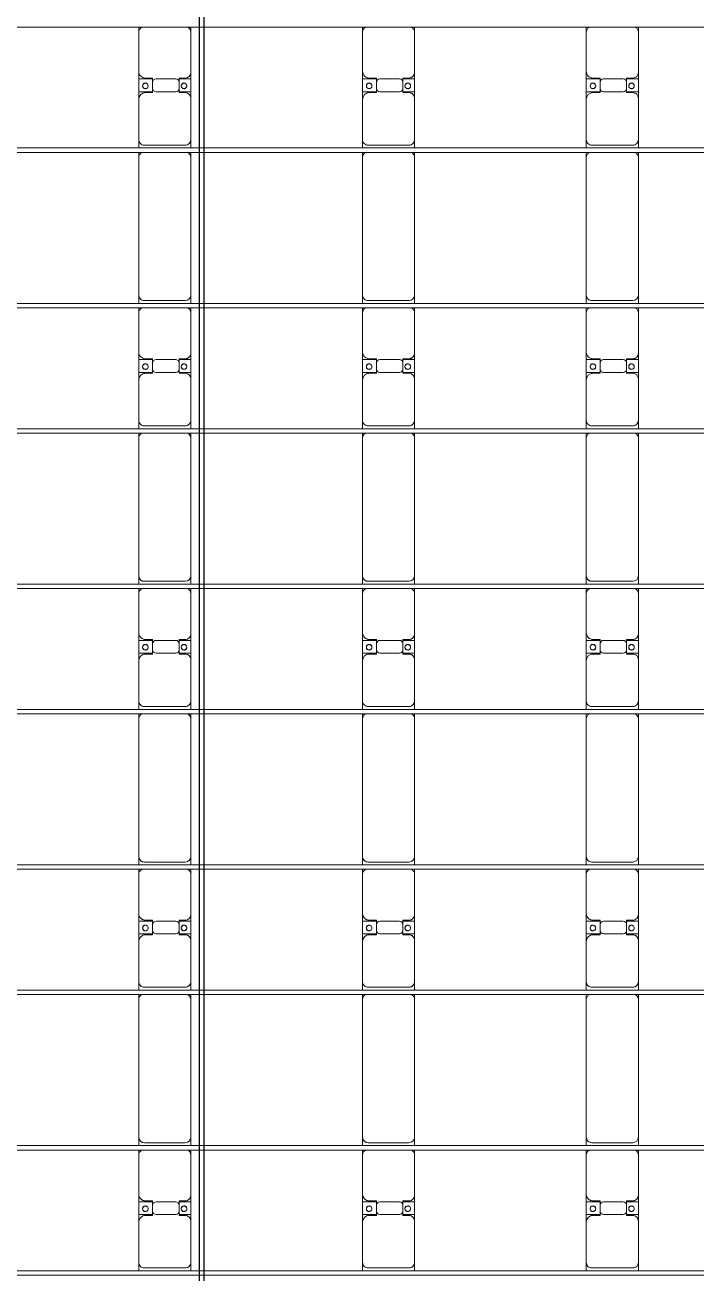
# Model space of a CAD drawing. Header units: millimetres. Extents: x -178706 to 107777, y -87310 to 933.
# Drawn here: x -132141 to -126144, y -42631 to -31471 of the extents above; entities that cross this region are included whole.
import ezdxf

# ---------------------------------------------------------------- set-up
doc = ezdxf.new("R2010")
doc.units = ezdxf.units.MM
doc.layers.add('A-GENM', color=13, linetype='Continuous', lineweight=9)
doc.layers.add('S-BEAM', color=12, linetype='Continuous', lineweight=9)

# ---------------------------------------------------------------- blocks, each defined once
blk = doc.blocks.new('Dai phao do pin - DẢI PHAO ĐỠ PIN-V20-BỐ TRÍ KHUNG KẾT CẤU BÈ PIN 04')
at = {"layer": 'A-GENM', "color": 7}
for p, q in [((33325, 242), (33400, 242)), ((33760, 242), (33400, 242)), ((33760, 242), (33942, 242)), ((33828, 242), (34010, 242)), ((33828, 118), (33828, 242)), ((33942, 242), (33942, 118)), ((34360, 242), (34010, 242)), ((34360, 242), (34405, 242)), ((34445, 242), (34520, 242)), ((35750, 242), (34520, 242)), ((35750, 242), (35795, 242)), ((35835, 242), (35910, 242)), ((36270, 242), (35910, 242)), ((36270, 242), (36452, 242)), ((36338, 242), (36520, 242)), ((36338, 118), (36338, 242)), ((36452, 242), (36452, 118)), ((36870, 242), (36520, 242)), ((36870, 242), (36915, 242)), ((36955, 242), (37030, 242)), ((38260, 242), (37030, 242)), ((38260, 242), (38305, 242)), ((38345, 242), (38420, 242)), ((38780, 242), (38420, 242)), ((38780, 242), (38962, 242)), ((38848, 242), (39030, 242)), ((38848, 118), (38848, 242)), ((38962, 242), (38962, 118)), ((39380, 242), (39030, 242)), ((39380, 242), (39425, 242)), ((39465, 242), (39540, 242)), ((40770, 242), (39540, 242)), ((40770, 242), (40815, 242)), ((40855, 242), (40930, 242)), ((41290, 242), (40930, 242)), ((41290, 242), (41472, 242)), ((41358, 242), (41540, 242)), ((41358, 118), (41358, 242)), ((41472, 242), (41472, 118)), ((41890, 242), (41540, 242)), ((41890, 242), (41935, 242)), ((41975, 242), (42050, 242)), ((43280, 242), (42050, 242)), ((43280, 242), (43325, 242)), ((43365, 242), (43440, 242)), ((43800, 242), (43440, 242)), ((43800, 242), (43982, 242)), ((43868, 242), (44050, 242)), ((43868, 118), (43868, 242)), ((43982, 242), (43982, 118)), ((44400, 242), (44050, 242)), ((44400, 242), (44445, 242)), ((33350, 192), (33350, -173)), ((33820, 118), (33820, 182)), ((33912, 118), (33820, 118)), ((33950, 118), (33858, 118)), ((33950, 182), (33950, 118)), ((34470, 192), (34470, -173)), ((35860, 192), (35860, -173)), ((36330, 118), (36330, 182)), ((36422, 118), (36330, 118)), ((36460, 118), (36368, 118)), ((36460, 182), (36460, 118)), ((36980, 192), (36980, -173)), ((38370, 192), (38370, -173)), ((38840, 118), (38840, 182)), ((38932, 118), (38840, 118)), ((38970, 118), (38878, 118)), ((38970, 182), (38970, 118)), ((39490, 192), (39490, -173)), ((40880, 192), (40880, -173)), ((41350, 118), (41350, 182)), ((41442, 118), (41350, 118)), ((41480, 118), (41388, 118)), ((41480, 182), (41480, 118)), ((42000, 192), (42000, -173)), ((43390, 192), (43390, -173)), ((43860, 118), (43860, 182)), ((43952, 118), (43860, 118)), ((43990, 118), (43898, 118)), ((43990, 182), (43990, 118)), ((33828, 88), (33828, -88)), ((33942, -88), (33942, 88)), ((36338, 88), (36338, -88)), ((36452, -88), (36452, 88)), ((38848, 88), (38848, -88)), ((38962, -88), (38962, 88)), ((41358, 88), (41358, -88)), ((41472, -88), (41472, 88)), ((43868, 88), (43868, -88)), ((43982, -88), (43982, 88)), ((33820, -173), (33820, -118)), ((33820, -118), (33912, -118)), ((33828, -223), (33828, -118)), ((33858, -118), (33950, -118)), ((33942, -118), (33942, -223)), ((33950, -118), (33950, -173)), ((36330, -173), (36330, -118)), ((36330, -118), (36422, -118)), ((36338, -223), (36338, -118)), ((36368, -118), (36460, -118)), ((36452, -118), (36452, -223)), ((36460, -118), (36460, -173)), ((38840, -173), (38840, -118)), ((38840, -118), (38932, -118)), ((38848, -223), (38848, -118)), ((38878, -118), (38970, -118)), ((38962, -118), (38962, -223)), ((38970, -118), (38970, -173)), ((41350, -173), (41350, -118)), ((41350, -118), (41442, -118)), ((41358, -223), (41358, -118)), ((41388, -118), (41480, -118)), ((41472, -118), (41472, -223)), ((41480, -118), (41480, -173)), ((43860, -173), (43860, -118)), ((43860, -118), (43952, -118)), ((43868, -223), (43868, -118)), ((43898, -118), (43990, -118)), ((43982, -118), (43982, -223)), ((43990, -118), (43990, -173)), ((33400, -223), (33325, -223)), ((33400, -223), (33770, -223)), ((33942, -223), (33770, -223)), ((34000, -223), (33828, -223)), ((34000, -223), (34360, -223)), ((34405, -223), (34360, -223)), ((34520, -223), (34445, -223)), ((34520, -223), (35750, -223)), ((35795, -223), (35750, -223)), ((35910, -223), (35835, -223)), ((35910, -223), (36280, -223)), ((36452, -223), (36280, -223)), ((36510, -223), (36338, -223)), ((36510, -223), (36870, -223)), ((36915, -223), (36870, -223)), ((37030, -223), (36955, -223)), ((37030, -223), (38260, -223)), ((38305, -223), (38260, -223)), ((38420, -223), (38345, -223)), ((38420, -223), (38790, -223)), ((38962, -223), (38790, -223)), ((39020, -223), (38848, -223)), ((39020, -223), (39380, -223)), ((39425, -223), (39380, -223)), ((39540, -223), (39465, -223)), ((39540, -223), (40770, -223)), ((40815, -223), (40770, -223)), ((40930, -223), (40855, -223)), ((40930, -223), (41300, -223)), ((41472, -223), (41300, -223)), ((41530, -223), (41358, -223)), ((41530, -223), (41890, -223)), ((41935, -223), (41890, -223)), ((42050, -223), (41975, -223)), ((42050, -223), (43280, -223)), ((43325, -223), (43280, -223)), ((43440, -223), (43365, -223)), ((43440, -223), (43810, -223)), ((43982, -223), (43810, -223)), ((44040, -223), (43868, -223)), ((44040, -223), (44400, -223)), ((44445, -223), (44400, -223))]:
    blk.add_line(p, q, dxfattribs=at)
for centre, radius, start, end in [((33400, 192), 50, 90, 180), ((33400, 192), 50, 135, 180), ((33760, 182), 60, 360, 90), ((34010, 182), 60, 90, 180), ((34360, 192), 50, 30, 90), ((34360, 192), 50, 30, 45), ((34520, 192), 50, 90, 180), ((34520, 192), 50, 105, 180), ((35750, 192), 50, 30, 90), ((35750, 192), 50, 30, 90), ((35910, 192), 50, 90, 180), ((35910, 192), 50, 135, 180), ((36270, 182), 60, 360, 90), ((36520, 182), 60, 90, 180), ((36870, 192), 50, 30, 90), ((36870, 192), 50, 30, 45), ((37030, 192), 50, 90, 180), ((37030, 192), 50, 105, 180), ((38260, 192), 50, 30, 90), ((38260, 192), 50, 30, 90), ((38420, 192), 50, 90, 180), ((38420, 192), 50, 135, 180), ((38780, 182), 60, 360, 90), ((39030, 182), 60, 90, 180), ((39380, 192), 50, 30, 90), ((39380, 192), 50, 30, 45), ((39540, 192), 50, 90, 180), ((39540, 192), 50, 105, 180), ((40770, 192), 50, 30, 90), ((40770, 192), 50, 30, 90), ((40930, 192), 50, 90, 180), ((40930, 192), 50, 135, 180), ((41290, 182), 60, 360, 90), ((41540, 182), 60, 90, 180), ((41890, 192), 50, 30, 90), ((41890, 192), 50, 30, 45), ((42050, 192), 50, 90, 180), ((42050, 192), 50, 105, 180), ((43280, 192), 50, 30, 90), ((43280, 192), 50, 30, 90), ((43440, 192), 50, 90, 180), ((43440, 192), 50, 135, 180), ((43800, 182), 60, 0, 90), ((44050, 182), 60, 90, 180), ((44400, 192), 50, 30, 90), ((44400, 192), 50, 30, 45), ((33760, 182), 60, 360, 30), ((33858, 88), 30, 90, 180), ((33879, 183), 25, 360, 180), ((33879, 183), 25, 180, 0), ((33881, 183), 25, 360, 180), ((33881, 183), 25, 180, 0), ((33912, 88), 30, 0, 90), ((34010, 182), 60, 150, 180), ((36270, 182), 60, 360, 30), ((36368, 88), 30, 90, 180), ((36389, 183), 25, 0, 180), ((36389, 183), 25, 180, 0), ((36391, 183), 25, 360, 180), ((36391, 183), 25, 180, 0), ((36422, 88), 30, 0, 90), ((36520, 182), 60, 150, 180), ((38780, 182), 60, 360, 30), ((38878, 88), 30, 90, 180), ((38899, 183), 25, 0, 180), ((38899, 183), 25, 180, 0), ((38901, 183), 25, 360, 180), ((38901, 183), 25, 180, 360), ((38932, 88), 30, 0, 90), ((39030, 182), 60, 150, 180), ((41290, 182), 60, 360, 30), ((41388, 88), 30, 90, 180), ((41409, 183), 25, 0, 180), ((41409, 183), 25, 180, 0), ((41411, 183), 25, 360, 180), ((41411, 183), 25, 180, 0), ((41442, 88), 30, 0, 90), ((41540, 182), 60, 150, 180), ((43800, 182), 60, 0, 30), ((43898, 88), 30, 90, 180), ((43919, 183), 25, 0, 180), ((43919, 183), 25, 180, 360), ((43921, 183), 25, 0, 180), ((43921, 183), 25, 180, 360), ((43952, 88), 30, 0, 90), ((44050, 182), 60, 150, 180), ((33858, -88), 30, 180, 270), ((33912, -88), 30, 270, 0), ((36368, -88), 30, 180, 270), ((36422, -88), 30, 270, 360), ((38878, -88), 30, 180, 270), ((38932, -88), 30, 270, 360), ((41388, -88), 30, 180, 270), ((41442, -88), 30, 270, 0), ((43898, -88), 30, 180, 270), ((43952, -88), 30, 270, 360), ((33400, -173), 50, 180, 270), ((33400, -173), 50, 180, 225), ((33770, -173), 50, 270, 360), ((33770, -173), 50, 315, 0), ((33879, -162), 25, 0, 180), ((33879, -162), 25, 180, 0), ((33881, -162), 25, 0, 180), ((33881, -162), 25, 180, 0), ((34000, -173), 50, 180, 270), ((34000, -173), 50, 180, 225), ((34360, -173), 50, 270, 330), ((34360, -173), 50, 315, 330), ((34520, -173), 50, 180, 270), ((34520, -173), 50, 180, 270), ((35750, -173), 50, 270, 330), ((35750, -173), 50, 285, 330), ((35910, -173), 50, 180, 270), ((35910, -173), 50, 180, 225), ((36280, -173), 50, 270, 360), ((36280, -173), 50, 315, 360), ((36389, -162), 25, 0, 180), ((36389, -162), 25, 180, 0), ((36391, -162), 25, 0, 180), ((36391, -162), 25, 180, 0), ((36510, -173), 50, 180, 270), ((36510, -173), 50, 180, 225), ((36870, -173), 50, 270, 330), ((36870, -173), 50, 315, 330), ((37030, -173), 50, 180, 270), ((37030, -173), 50, 180, 270), ((38260, -173), 50, 270, 330), ((38260, -173), 50, 285, 330), ((38420, -173), 50, 180, 270), ((38420, -173), 50, 180, 225), ((38790, -173), 50, 270, 360), ((38790, -173), 50, 315, 360), ((38899, -162), 25, 0, 180), ((38899, -162), 25, 180, 0), ((38901, -162), 25, 360, 180), ((38901, -162), 25, 180, 360), ((39020, -173), 50, 180, 270), ((39020, -173), 50, 180, 225), ((39380, -173), 50, 270, 330), ((39380, -173), 50, 315, 330), ((39540, -173), 50, 180, 270), ((39540, -173), 50, 180, 270), ((40770, -173), 50, 270, 330), ((40770, -173), 50, 285, 330), ((40930, -173), 50, 180, 270), ((40930, -173), 50, 180, 225), ((41300, -173), 50, 270, 360), ((41300, -173), 50, 315, 0), ((41409, -162), 25, 360, 180), ((41409, -162), 25, 180, 360), ((41411, -162), 25, 360, 180), ((41411, -162), 25, 180, 0), ((41530, -173), 50, 180, 270), ((41530, -173), 50, 180, 225), ((41890, -173), 50, 270, 330), ((41890, -173), 50, 315, 330), ((42050, -173), 50, 180, 270), ((42050, -173), 50, 180, 270), ((43280, -173), 50, 270, 330), ((43280, -173), 50, 285, 330), ((43440, -173), 50, 180, 270), ((43440, -173), 50, 180, 225), ((43810, -173), 50, 270, 360), ((43810, -173), 50, 315, 360), ((43919, -162), 25, 360, 180), ((43919, -162), 25, 180, 0), ((43921, -162), 25, 360, 180), ((43921, -162), 25, 180, 360), ((44040, -173), 50, 180, 270), ((44040, -173), 50, 180, 225), ((44400, -173), 50, 270, 330), ((44400, -173), 50, 315, 330)]:
    blk.add_arc(centre, radius, start, end, dxfattribs=at)
blk = doc.blocks.new('Dai phao do pin - DẢI PHAO ĐỠ PIN-V21-BỐ TRÍ KHUNG KẾT CẤU BÈ PIN 04')
at = {"layer": 'A-GENM', "color": 7}
for p, q in [((33325, 242), (33400, 242)), ((33760, 242), (33400, 242)), ((33760, 242), (33942, 242)), ((33828, 242), (34010, 242)), ((33828, 118), (33828, 242)), ((33942, 242), (33942, 118)), ((34360, 242), (34010, 242)), ((34360, 242), (34405, 242)), ((34445, 242), (34520, 242)), ((35750, 242), (34520, 242)), ((35750, 242), (35795, 242)), ((35835, 242), (35910, 242)), ((36270, 242), (35910, 242)), ((36270, 242), (36452, 242)), ((36338, 242), (36520, 242)), ((36338, 118), (36338, 242)), ((36452, 242), (36452, 118)), ((36870, 242), (36520, 242)), ((36870, 242), (36915, 242)), ((36955, 242), (37030, 242)), ((38260, 242), (37030, 242)), ((38260, 242), (38305, 242)), ((38345, 242), (38420, 242)), ((38780, 242), (38420, 242)), ((38780, 242), (38962, 242)), ((38848, 242), (39030, 242)), ((38848, 118), (38848, 242)), ((38962, 242), (38962, 118)), ((39380, 242), (39030, 242)), ((39380, 242), (39425, 242)), ((39465, 242), (39540, 242)), ((40770, 242), (39540, 242)), ((40770, 242), (40815, 242)), ((40855, 242), (40930, 242)), ((41290, 242), (40930, 242)), ((41290, 242), (41472, 242)), ((41358, 242), (41540, 242)), ((41358, 118), (41358, 242)), ((41472, 242), (41472, 118)), ((41890, 242), (41540, 242)), ((41890, 242), (41935, 242)), ((41975, 242), (42050, 242)), ((43280, 242), (42050, 242)), ((43280, 242), (43325, 242)), ((43365, 242), (43440, 242)), ((43800, 242), (43440, 242)), ((43800, 242), (43982, 242)), ((43868, 242), (44050, 242)), ((43868, 118), (43868, 242)), ((43982, 242), (43982, 118)), ((44400, 242), (44050, 242)), ((44400, 242), (44445, 242)), ((33350, 192), (33350, -173)), ((33820, 118), (33820, 182)), ((33912, 118), (33820, 118)), ((33950, 118), (33858, 118)), ((33950, 182), (33950, 118)), ((34470, 192), (34470, -173)), ((35860, 192), (35860, -173)), ((36330, 118), (36330, 182)), ((36422, 118), (36330, 118)), ((36460, 118), (36368, 118)), ((36460, 182), (36460, 118)), ((36980, 192), (36980, -173)), ((38370, 192), (38370, -173)), ((38840, 118), (38840, 182)), ((38932, 118), (38840, 118)), ((38970, 118), (38878, 118)), ((38970, 182), (38970, 118)), ((39490, 192), (39490, -173)), ((40880, 192), (40880, -173)), ((41350, 118), (41350, 182)), ((41442, 118), (41350, 118)), ((41480, 118), (41388, 118)), ((41480, 182), (41480, 118)), ((42000, 192), (42000, -173)), ((43390, 192), (43390, -173)), ((43860, 118), (43860, 182)), ((43952, 118), (43860, 118)), ((43990, 118), (43898, 118)), ((43990, 182), (43990, 118)), ((33828, 88), (33828, -88)), ((33942, -88), (33942, 88)), ((36338, 88), (36338, -88)), ((36452, -88), (36452, 88)), ((38848, 88), (38848, -88)), ((38962, -88), (38962, 88)), ((41358, 88), (41358, -88)), ((41472, -88), (41472, 88)), ((43868, 88), (43868, -88)), ((43982, -88), (43982, 88)), ((33820, -173), (33820, -118)), ((33820, -118), (33912, -118)), ((33828, -223), (33828, -118)), ((33858, -118), (33950, -118)), ((33942, -118), (33942, -223)), ((33950, -118), (33950, -173)), ((36330, -173), (36330, -118)), ((36330, -118), (36422, -118)), ((36338, -223), (36338, -118)), ((36368, -118), (36460, -118)), ((36452, -118), (36452, -223)), ((36460, -118), (36460, -173)), ((38840, -173), (38840, -118)), ((38840, -118), (38932, -118)), ((38848, -223), (38848, -118)), ((38878, -118), (38970, -118)), ((38962, -118), (38962, -223)), ((38970, -118), (38970, -173)), ((41350, -173), (41350, -118)), ((41350, -118), (41442, -118)), ((41358, -223), (41358, -118)), ((41388, -118), (41480, -118)), ((41472, -118), (41472, -223)), ((41480, -118), (41480, -173)), ((43860, -173), (43860, -118)), ((43860, -118), (43952, -118)), ((43868, -223), (43868, -118)), ((43898, -118), (43990, -118)), ((43982, -118), (43982, -223)), ((43990, -118), (43990, -173)), ((33400, -223), (33325, -223)), ((33400, -223), (33770, -223)), ((33942, -223), (33770, -223)), ((34000, -223), (33828, -223)), ((34000, -223), (34360, -223)), ((34405, -223), (34360, -223)), ((34520, -223), (34445, -223)), ((34520, -223), (35750, -223)), ((35795, -223), (35750, -223)), ((35910, -223), (35835, -223)), ((35910, -223), (36280, -223)), ((36452, -223), (36280, -223)), ((36510, -223), (36338, -223)), ((36510, -223), (36870, -223)), ((36915, -223), (36870, -223)), ((37030, -223), (36955, -223)), ((37030, -223), (38260, -223)), ((38305, -223), (38260, -223)), ((38420, -223), (38345, -223)), ((38420, -223), (38790, -223)), ((38962, -223), (38790, -223)), ((39020, -223), (38848, -223)), ((39020, -223), (39380, -223)), ((39425, -223), (39380, -223)), ((39540, -223), (39465, -223)), ((39540, -223), (40770, -223)), ((40815, -223), (40770, -223)), ((40930, -223), (40855, -223)), ((40930, -223), (41300, -223)), ((41472, -223), (41300, -223)), ((41530, -223), (41358, -223)), ((41530, -223), (41890, -223)), ((41935, -223), (41890, -223)), ((42050, -223), (41975, -223)), ((42050, -223), (43280, -223)), ((43325, -223), (43280, -223)), ((43440, -223), (43365, -223)), ((43440, -223), (43810, -223)), ((43982, -223), (43810, -223)), ((44040, -223), (43868, -223)), ((44040, -223), (44400, -223)), ((44445, -223), (44400, -223))]:
    blk.add_line(p, q, dxfattribs=at)
for centre, radius, start, end in [((33400, 192), 50, 90, 180), ((33400, 192), 50, 135, 180), ((33760, 182), 60, 360, 90), ((34010, 182), 60, 90, 180), ((34360, 192), 50, 30, 90), ((34360, 192), 50, 30, 45), ((34520, 192), 50, 90, 180), ((34520, 192), 50, 105, 180), ((35750, 192), 50, 30, 90), ((35750, 192), 50, 30, 90), ((35910, 192), 50, 90, 180), ((35910, 192), 50, 135, 180), ((36270, 182), 60, 360, 90), ((36520, 182), 60, 90, 180), ((36870, 192), 50, 30, 90), ((36870, 192), 50, 30, 45), ((37030, 192), 50, 90, 180), ((37030, 192), 50, 105, 180), ((38260, 192), 50, 30, 90), ((38260, 192), 50, 30, 90), ((38420, 192), 50, 90, 180), ((38420, 192), 50, 135, 180), ((38780, 182), 60, 360, 90), ((39030, 182), 60, 90, 180), ((39380, 192), 50, 30, 90), ((39380, 192), 50, 30, 45), ((39540, 192), 50, 90, 180), ((39540, 192), 50, 105, 180), ((40770, 192), 50, 30, 90), ((40770, 192), 50, 30, 90), ((40930, 192), 50, 90, 180), ((40930, 192), 50, 135, 180), ((41290, 182), 60, 360, 90), ((41540, 182), 60, 90, 180), ((41890, 192), 50, 30, 90), ((41890, 192), 50, 30, 45), ((42050, 192), 50, 90, 180), ((42050, 192), 50, 105, 180), ((43280, 192), 50, 30, 90), ((43280, 192), 50, 30, 90), ((43440, 192), 50, 90, 180), ((43440, 192), 50, 135, 180), ((43800, 182), 60, 0, 90), ((44050, 182), 60, 90, 180), ((44400, 192), 50, 30, 90), ((44400, 192), 50, 30, 45), ((33760, 182), 60, 360, 30), ((33858, 88), 30, 90, 180), ((33879, 183), 25, 360, 180), ((33879, 183), 25, 180, 0), ((33881, 183), 25, 360, 180), ((33881, 183), 25, 180, 0), ((33912, 88), 30, 0, 90), ((34010, 182), 60, 150, 180), ((36270, 182), 60, 360, 30), ((36368, 88), 30, 90, 180), ((36389, 183), 25, 0, 180), ((36389, 183), 25, 180, 0), ((36391, 183), 25, 360, 180), ((36391, 183), 25, 180, 0), ((36422, 88), 30, 0, 90), ((36520, 182), 60, 150, 180), ((38780, 182), 60, 360, 30), ((38878, 88), 30, 90, 180), ((38899, 183), 25, 0, 180), ((38899, 183), 25, 180, 0), ((38901, 183), 25, 360, 180), ((38901, 183), 25, 180, 360), ((38932, 88), 30, 0, 90), ((39030, 182), 60, 150, 180), ((41290, 182), 60, 360, 30), ((41388, 88), 30, 90, 180), ((41409, 183), 25, 0, 180), ((41409, 183), 25, 180, 0), ((41411, 183), 25, 360, 180), ((41411, 183), 25, 180, 0), ((41442, 88), 30, 0, 90), ((41540, 182), 60, 150, 180), ((43800, 182), 60, 0, 30), ((43898, 88), 30, 90, 180), ((43919, 183), 25, 0, 180), ((43919, 183), 25, 180, 360), ((43921, 183), 25, 0, 180), ((43921, 183), 25, 180, 360), ((43952, 88), 30, 0, 90), ((44050, 182), 60, 150, 180), ((33858, -88), 30, 180, 270), ((33912, -88), 30, 270, 0), ((36368, -88), 30, 180, 270), ((36422, -88), 30, 270, 360), ((38878, -88), 30, 180, 270), ((38932, -88), 30, 270, 360), ((41388, -88), 30, 180, 270), ((41442, -88), 30, 270, 0), ((43898, -88), 30, 180, 270), ((43952, -88), 30, 270, 360), ((33400, -173), 50, 180, 270), ((33400, -173), 50, 180, 225), ((33770, -173), 50, 270, 360), ((33770, -173), 50, 315, 0), ((33879, -162), 25, 0, 180), ((33879, -162), 25, 180, 0), ((33881, -162), 25, 0, 180), ((33881, -162), 25, 180, 0), ((34000, -173), 50, 180, 270), ((34000, -173), 50, 180, 225), ((34360, -173), 50, 270, 330), ((34360, -173), 50, 315, 330), ((34520, -173), 50, 180, 270), ((34520, -173), 50, 180, 270), ((35750, -173), 50, 270, 330), ((35750, -173), 50, 285, 330), ((35910, -173), 50, 180, 270), ((35910, -173), 50, 180, 225), ((36280, -173), 50, 270, 360), ((36280, -173), 50, 315, 360), ((36389, -162), 25, 0, 180), ((36389, -162), 25, 180, 0), ((36391, -162), 25, 0, 180), ((36391, -162), 25, 180, 0), ((36510, -173), 50, 180, 270), ((36510, -173), 50, 180, 225), ((36870, -173), 50, 270, 330), ((36870, -173), 50, 315, 330), ((37030, -173), 50, 180, 270), ((37030, -173), 50, 180, 270), ((38260, -173), 50, 270, 330), ((38260, -173), 50, 285, 330), ((38420, -173), 50, 180, 270), ((38420, -173), 50, 180, 225), ((38790, -173), 50, 270, 360), ((38790, -173), 50, 315, 360), ((38899, -162), 25, 0, 180), ((38899, -162), 25, 180, 0), ((38901, -162), 25, 360, 180), ((38901, -162), 25, 180, 360), ((39020, -173), 50, 180, 270), ((39020, -173), 50, 180, 225), ((39380, -173), 50, 270, 330), ((39380, -173), 50, 315, 330), ((39540, -173), 50, 180, 270), ((39540, -173), 50, 180, 270), ((40770, -173), 50, 270, 330), ((40770, -173), 50, 285, 330), ((40930, -173), 50, 180, 270), ((40930, -173), 50, 180, 225), ((41300, -173), 50, 270, 360), ((41300, -173), 50, 315, 0), ((41409, -162), 25, 360, 180), ((41409, -162), 25, 180, 360), ((41411, -162), 25, 360, 180), ((41411, -162), 25, 180, 0), ((41530, -173), 50, 180, 270), ((41530, -173), 50, 180, 225), ((41890, -173), 50, 270, 330), ((41890, -173), 50, 315, 330), ((42050, -173), 50, 180, 270), ((42050, -173), 50, 180, 270), ((43280, -173), 50, 270, 330), ((43280, -173), 50, 285, 330), ((43440, -173), 50, 180, 270), ((43440, -173), 50, 180, 225), ((43810, -173), 50, 270, 360), ((43810, -173), 50, 315, 360), ((43919, -162), 25, 360, 180), ((43919, -162), 25, 180, 0), ((43921, -162), 25, 360, 180), ((43921, -162), 25, 180, 360), ((44040, -173), 50, 180, 270), ((44040, -173), 50, 180, 225), ((44400, -173), 50, 270, 330), ((44400, -173), 50, 315, 330)]:
    blk.add_arc(centre, radius, start, end, dxfattribs=at)
blk = doc.blocks.new('Dai phao do pin - DẢI PHAO ĐỠ PIN-V22-BỐ TRÍ KHUNG KẾT CẤU BÈ PIN 04')
at = {"layer": 'A-GENM', "color": 7}
for p, q in [((33325, 242), (33400, 242)), ((33760, 242), (33400, 242)), ((33760, 242), (33942, 242)), ((33828, 242), (34010, 242)), ((33828, 118), (33828, 242)), ((33942, 242), (33942, 118)), ((34360, 242), (34010, 242)), ((34360, 242), (34405, 242)), ((34445, 242), (34520, 242)), ((35750, 242), (34520, 242)), ((35750, 242), (35795, 242)), ((35835, 242), (35910, 242)), ((36270, 242), (35910, 242)), ((36270, 242), (36452, 242)), ((36338, 242), (36520, 242)), ((36338, 118), (36338, 242)), ((36452, 242), (36452, 118)), ((36870, 242), (36520, 242)), ((36870, 242), (36915, 242)), ((36955, 242), (37030, 242)), ((38260, 242), (37030, 242)), ((38260, 242), (38305, 242)), ((38345, 242), (38420, 242)), ((38780, 242), (38420, 242)), ((38780, 242), (38962, 242)), ((38848, 242), (39030, 242)), ((38848, 118), (38848, 242)), ((38962, 242), (38962, 118)), ((39380, 242), (39030, 242)), ((39380, 242), (39425, 242)), ((39465, 242), (39540, 242)), ((40770, 242), (39540, 242)), ((40770, 242), (40815, 242)), ((40855, 242), (40930, 242)), ((41290, 242), (40930, 242)), ((41290, 242), (41472, 242)), ((41358, 242), (41540, 242)), ((41358, 118), (41358, 242)), ((41472, 242), (41472, 118)), ((41890, 242), (41540, 242)), ((41890, 242), (41935, 242)), ((41975, 242), (42050, 242)), ((43280, 242), (42050, 242)), ((43280, 242), (43325, 242)), ((43365, 242), (43440, 242)), ((43800, 242), (43440, 242)), ((43800, 242), (43982, 242)), ((43868, 242), (44050, 242)), ((43868, 118), (43868, 242)), ((43982, 242), (43982, 118)), ((44400, 242), (44050, 242)), ((44400, 242), (44445, 242)), ((33350, 192), (33350, -173)), ((33820, 118), (33820, 182)), ((33912, 118), (33820, 118)), ((33950, 118), (33858, 118)), ((33950, 182), (33950, 118)), ((34470, 192), (34470, -173)), ((35860, 192), (35860, -173)), ((36330, 118), (36330, 182)), ((36422, 118), (36330, 118)), ((36460, 118), (36368, 118)), ((36460, 182), (36460, 118)), ((36980, 192), (36980, -173)), ((38370, 192), (38370, -173)), ((38840, 118), (38840, 182)), ((38932, 118), (38840, 118)), ((38970, 118), (38878, 118)), ((38970, 182), (38970, 118)), ((39490, 192), (39490, -173)), ((40880, 192), (40880, -173)), ((41350, 118), (41350, 182)), ((41442, 118), (41350, 118)), ((41480, 118), (41388, 118)), ((41480, 182), (41480, 118)), ((42000, 192), (42000, -173)), ((43390, 192), (43390, -173)), ((43860, 118), (43860, 182)), ((43952, 118), (43860, 118)), ((43990, 118), (43898, 118)), ((43990, 182), (43990, 118)), ((33828, 88), (33828, -88)), ((33942, -88), (33942, 88)), ((36338, 88), (36338, -88)), ((36452, -88), (36452, 88)), ((38848, 88), (38848, -88)), ((38962, -88), (38962, 88)), ((41358, 88), (41358, -88)), ((41472, -88), (41472, 88)), ((43868, 88), (43868, -88)), ((43982, -88), (43982, 88)), ((33820, -173), (33820, -118)), ((33820, -118), (33912, -118)), ((33828, -223), (33828, -118)), ((33858, -118), (33950, -118)), ((33942, -118), (33942, -223)), ((33950, -118), (33950, -173)), ((36330, -173), (36330, -118)), ((36330, -118), (36422, -118)), ((36338, -223), (36338, -118)), ((36368, -118), (36460, -118)), ((36452, -118), (36452, -223)), ((36460, -118), (36460, -173)), ((38840, -173), (38840, -118)), ((38840, -118), (38932, -118)), ((38848, -223), (38848, -118)), ((38878, -118), (38970, -118)), ((38962, -118), (38962, -223)), ((38970, -118), (38970, -173)), ((41350, -173), (41350, -118)), ((41350, -118), (41442, -118)), ((41358, -223), (41358, -118)), ((41388, -118), (41480, -118)), ((41472, -118), (41472, -223)), ((41480, -118), (41480, -173)), ((43860, -173), (43860, -118)), ((43860, -118), (43952, -118)), ((43868, -223), (43868, -118)), ((43898, -118), (43990, -118)), ((43982, -118), (43982, -223)), ((43990, -118), (43990, -173)), ((33400, -223), (33325, -223)), ((33400, -223), (33770, -223)), ((33942, -223), (33770, -223)), ((34000, -223), (33828, -223)), ((34000, -223), (34360, -223)), ((34405, -223), (34360, -223)), ((34520, -223), (34445, -223)), ((34520, -223), (35750, -223)), ((35795, -223), (35750, -223)), ((35910, -223), (35835, -223)), ((35910, -223), (36280, -223)), ((36452, -223), (36280, -223)), ((36510, -223), (36338, -223)), ((36510, -223), (36870, -223)), ((36915, -223), (36870, -223)), ((37030, -223), (36955, -223)), ((37030, -223), (38260, -223)), ((38305, -223), (38260, -223)), ((38420, -223), (38345, -223)), ((38420, -223), (38790, -223)), ((38962, -223), (38790, -223)), ((39020, -223), (38848, -223)), ((39020, -223), (39380, -223)), ((39425, -223), (39380, -223)), ((39540, -223), (39465, -223)), ((39540, -223), (40770, -223)), ((40815, -223), (40770, -223)), ((40930, -223), (40855, -223)), ((40930, -223), (41300, -223)), ((41472, -223), (41300, -223)), ((41530, -223), (41358, -223)), ((41530, -223), (41890, -223)), ((41935, -223), (41890, -223)), ((42050, -223), (41975, -223)), ((42050, -223), (43280, -223)), ((43325, -223), (43280, -223)), ((43440, -223), (43365, -223)), ((43440, -223), (43810, -223)), ((43982, -223), (43810, -223)), ((44040, -223), (43868, -223)), ((44040, -223), (44400, -223)), ((44445, -223), (44400, -223))]:
    blk.add_line(p, q, dxfattribs=at)
for centre, radius, start, end in [((33400, 192), 50, 90, 180), ((33400, 192), 50, 135, 180), ((33760, 182), 60, 360, 90), ((34010, 182), 60, 90, 180), ((34360, 192), 50, 30, 90), ((34360, 192), 50, 30, 45), ((34520, 192), 50, 90, 180), ((34520, 192), 50, 105, 144.4284), ((35750, 192), 50, 30, 90), ((35750, 192), 50, 30, 90), ((35910, 192), 50, 90, 180), ((35910, 192), 50, 135, 180), ((36270, 182), 60, 360, 90), ((36520, 182), 60, 90, 180), ((36870, 192), 50, 30, 90), ((36870, 192), 50, 30, 45), ((37030, 192), 50, 90, 180), ((37030, 192), 50, 105, 144.435), ((38260, 192), 50, 30, 90), ((38260, 192), 50, 30, 90), ((38420, 192), 50, 90, 180), ((38420, 192), 50, 135, 180), ((38780, 182), 60, 360, 90), ((39030, 182), 60, 90, 180), ((39380, 192), 50, 30, 90), ((39380, 192), 50, 30, 45), ((39540, 192), 50, 90, 180), ((39540, 192), 50, 105, 180), ((40770, 192), 50, 30, 90), ((40770, 192), 50, 30, 90), ((40930, 192), 50, 90, 180), ((40930, 192), 50, 135, 180), ((41290, 182), 60, 360, 90), ((41540, 182), 60, 90, 180), ((41890, 192), 50, 30, 90), ((41890, 192), 50, 30, 45), ((42050, 192), 50, 90, 180), ((42050, 192), 50, 105, 180), ((43280, 192), 50, 30, 90), ((43280, 192), 50, 30, 90), ((43440, 192), 50, 90, 180), ((43440, 192), 50, 135, 180), ((43800, 182), 60, 0, 90), ((44050, 182), 60, 90, 180), ((44400, 192), 50, 30, 90), ((44400, 192), 50, 30, 45), ((33760, 182), 60, 360, 30), ((33858, 88), 30, 90, 180), ((33879, 183), 25, 360, 180), ((33879, 183), 25, 180, 0), ((33881, 183), 25, 360, 180), ((33881, 183), 25, 180, 0), ((33912, 88), 30, 0, 90), ((34010, 182), 60, 150, 180), ((34520, 192), 50, 150, 180), ((36270, 182), 60, 360, 30), ((36368, 88), 30, 90, 180), ((36389, 183), 25, 0, 180), ((36389, 183), 25, 180, 0), ((36391, 183), 25, 360, 180), ((36391, 183), 25, 180, 0), ((36422, 88), 30, 0, 90), ((36520, 182), 60, 150, 180), ((37030, 192), 50, 150, 180), ((38780, 182), 60, 360, 30), ((38878, 88), 30, 90, 180), ((38899, 183), 25, 0, 180), ((38899, 183), 25, 180, 0), ((38901, 183), 25, 360, 180), ((38901, 183), 25, 180, 360), ((38932, 88), 30, 0, 90), ((39030, 182), 60, 150, 180), ((41290, 182), 60, 360, 30), ((41388, 88), 30, 90, 180), ((41409, 183), 25, 0, 180), ((41409, 183), 25, 180, 0), ((41411, 183), 25, 360, 180), ((41411, 183), 25, 180, 0), ((41442, 88), 30, 0, 90), ((41540, 182), 60, 150, 180), ((43800, 182), 60, 0, 30), ((43898, 88), 30, 90, 180), ((43919, 183), 25, 0, 180), ((43919, 183), 25, 180, 360), ((43921, 183), 25, 0, 180), ((43921, 183), 25, 180, 360), ((43952, 88), 30, 0, 90), ((44050, 182), 60, 150, 180), ((33858, -88), 30, 180, 270), ((33912, -88), 30, 270, 0), ((36368, -88), 30, 180, 270), ((36422, -88), 30, 270, 360), ((38878, -88), 30, 180, 270), ((38932, -88), 30, 270, 360), ((41388, -88), 30, 180, 270), ((41442, -88), 30, 270, 0), ((43898, -88), 30, 180, 270), ((43952, -88), 30, 270, 360), ((33400, -173), 50, 180, 270), ((33400, -173), 50, 180, 225), ((33770, -173), 50, 270, 360), ((33770, -173), 50, 315, 0), ((33879, -162), 25, 0, 180), ((33879, -162), 25, 180, 0), ((33881, -162), 25, 0, 180), ((33881, -162), 25, 180, 0), ((34000, -173), 50, 180, 270), ((34000, -173), 50, 180, 225), ((34360, -173), 50, 270, 330), ((34360, -173), 50, 315, 330), ((34520, -173), 50, 180, 270), ((34520, -173), 50, 180, 270), ((35750, -173), 50, 270, 330), ((35750, -173), 50, 285, 330), ((35910, -173), 50, 180, 270), ((35910, -173), 50, 180, 225), ((36280, -173), 50, 270, 360), ((36280, -173), 50, 315, 360), ((36389, -162), 25, 0, 180), ((36389, -162), 25, 180, 0), ((36391, -162), 25, 0, 180), ((36391, -162), 25, 180, 0), ((36510, -173), 50, 180, 270), ((36510, -173), 50, 180, 225), ((36870, -173), 50, 270, 330), ((36870, -173), 50, 315, 330), ((37030, -173), 50, 180, 270), ((37030, -173), 50, 180, 270), ((38260, -173), 50, 270, 330), ((38260, -173), 50, 285, 330), ((38420, -173), 50, 180, 270), ((38420, -173), 50, 180, 225), ((38790, -173), 50, 270, 360), ((38790, -173), 50, 315, 360), ((38899, -162), 25, 0, 180), ((38899, -162), 25, 180, 0), ((38901, -162), 25, 360, 180), ((38901, -162), 25, 180, 360), ((39020, -173), 50, 180, 270), ((39020, -173), 50, 180, 225), ((39380, -173), 50, 270, 330), ((39380, -173), 50, 315, 330), ((39540, -173), 50, 180, 270), ((39540, -173), 50, 180, 270), ((40770, -173), 50, 270, 330), ((40770, -173), 50, 285, 330), ((40930, -173), 50, 180, 270), ((40930, -173), 50, 180, 225), ((41300, -173), 50, 270, 360), ((41300, -173), 50, 315, 0), ((41409, -162), 25, 360, 180), ((41409, -162), 25, 180, 360), ((41411, -162), 25, 360, 180), ((41411, -162), 25, 180, 0), ((41530, -173), 50, 180, 270), ((41530, -173), 50, 180, 225), ((41890, -173), 50, 270, 330), ((41890, -173), 50, 315, 330), ((42050, -173), 50, 180, 270), ((42050, -173), 50, 180, 270), ((43280, -173), 50, 270, 330), ((43280, -173), 50, 285, 330), ((43440, -173), 50, 180, 270), ((43440, -173), 50, 180, 225), ((43810, -173), 50, 270, 360), ((43810, -173), 50, 315, 360), ((43919, -162), 25, 360, 180), ((43919, -162), 25, 180, 0), ((43921, -162), 25, 360, 180), ((43921, -162), 25, 180, 360), ((44040, -173), 50, 180, 270), ((44040, -173), 50, 180, 225), ((44400, -173), 50, 270, 330), ((44400, -173), 50, 315, 330)]:
    blk.add_arc(centre, radius, start, end, dxfattribs=at)
blk = doc.blocks.new('Dầm C52 - Dầm C52-22346-BỐ TRÍ KHUNG KẾT CẤU BÈ PIN 04')
at = {"layer": 'S-BEAM', "color": 1}
for p, q in [((-87623, 20), (87623, 20)), ((87623, -20), (-87623, -20))]:
    blk.add_line(p, q, dxfattribs=at)
blk = doc.blocks.new('Dầm C52 - Dầm C52-21028-BỐ TRÍ KHUNG KẾT CẤU BÈ PIN 04')
at = {"layer": 'S-BEAM', "color": 1}
for p, q in [((-63511, 20), (63511, 20)), ((63511, -20), (-63511, -20))]:
    blk.add_line(p, q, dxfattribs=at)
blk = doc.blocks.new('Dầm C52 - Dầm C52-21029-BỐ TRÍ KHUNG KẾT CẤU BÈ PIN 04')
at = {"layer": 'S-BEAM', "color": 1}
for p, q in [((-63513, 20), (63513, 20)), ((63513, -20), (-63513, -20))]:
    blk.add_line(p, q, dxfattribs=at)
blk = doc.blocks.new('Dầm C52 - Dầm C52-21030-BỐ TRÍ KHUNG KẾT CẤU BÈ PIN 04')
at = {"layer": 'S-BEAM', "color": 1}
for p, q in [((-63514, 20), (63514, 20)), ((63514, -20), (-63514, -20))]:
    blk.add_line(p, q, dxfattribs=at)
blk = doc.blocks.new('Dầm C52 - Dầm C52-21031-BỐ TRÍ KHUNG KẾT CẤU BÈ PIN 04')
at = {"layer": 'S-BEAM', "color": 1}
for p, q in [((-63516, 20), (63516, 20)), ((63516, -20), (-63516, -20))]:
    blk.add_line(p, q, dxfattribs=at)
blk = doc.blocks.new('Dầm C52 - Dầm C52-21032-BỐ TRÍ KHUNG KẾT CẤU BÈ PIN 04')
at = {"layer": 'S-BEAM', "color": 1}
for p, q in [((-63518, 20), (63518, 20)), ((63518, -20), (-63518, -20))]:
    blk.add_line(p, q, dxfattribs=at)
blk = doc.blocks.new('Dầm C52 - Dầm C52-21033-BỐ TRÍ KHUNG KẾT CẤU BÈ PIN 04')
at = {"layer": 'S-BEAM', "color": 1}
for p, q in [((-63519, 20), (63519, 20)), ((63519, -20), (-63519, -20))]:
    blk.add_line(p, q, dxfattribs=at)
blk = doc.blocks.new('Dầm C52 - Dầm C52-21034-BỐ TRÍ KHUNG KẾT CẤU BÈ PIN 04')
at = {"layer": 'S-BEAM', "color": 1}
blk.add_line((-63521, 20), (63521, 20), dxfattribs=at)
blk = doc.blocks.new('Dầm C52 - Hộp 40x60-15957-BỐ TRÍ KHUNG KẾT CẤU BÈ PIN 04')
at = {"layer": 'S-BEAM', "color": 3, "lineweight": 25}
for p, q in [((-37160, 20), (37160, 20)), ((37160, -20), (-37160, -20))]:
    blk.add_line(p, q, dxfattribs=at)
blk = doc.blocks.new('HOBANMONG_BEPIN 4_rvt-1-BỐ TRÍ KHUNG KẾT CẤU BÈ PIN 04')
at = {"layer": 'A-GENM', "color": 3, "lineweight": 25, "rotation": 90.00010434022407}
for name, p in [('Dai phao do pin - DẢI PHAO ĐỠ PIN-V20-BỐ TRÍ KHUNG KẾT CẤU BÈ PIN 04', (-130882, -75936)), ('Dai phao do pin - DẢI PHAO ĐỠ PIN-V21-BỐ TRÍ KHUNG KẾT CẤU BÈ PIN 04', (-128882, -75936)), ('Dai phao do pin - DẢI PHAO ĐỠ PIN-V22-BỐ TRÍ KHUNG KẾT CẤU BÈ PIN 04', (-126882, -75936))]:
    blk.add_blockref(name, p, dxfattribs=at)
at = {"layer": 'S-BEAM', "color": 3, "lineweight": 25}
for name, p, rotation in [('Dầm C52 - Hộp 40x60-15957-BỐ TRÍ KHUNG KẾT CẤU BÈ PIN 04', (-130562, -42627), 90.00010434022374), ('Dầm C52 - Dầm C52-21034-BỐ TRÍ KHUNG KẾT CẤU BÈ PIN 04', (-108021, -31471), 180.0001043386848), ('Dầm C52 - Dầm C52-21033-BỐ TRÍ KHUNG KẾT CẤU BÈ PIN 04', (-108020, -32591), 180.0001043386848), ('Dầm C52 - Dầm C52-21032-BỐ TRÍ KHUNG KẾT CẤU BÈ PIN 04', (-108018, -33981), 180.0001043386848), ('Dầm C52 - Dầm C52-21031-BỐ TRÍ KHUNG KẾT CẤU BÈ PIN 04', (-108016, -35101), 180.0001043386848), ('Dầm C52 - Dầm C52-21030-BỐ TRÍ KHUNG KẾT CẤU BÈ PIN 04', (-108014, -36491), 180.0001043386848), ('Dầm C52 - Dầm C52-21029-BỐ TRÍ KHUNG KẾT CẤU BÈ PIN 04', (-108013, -37611), 180.0001043386848), ('Dầm C52 - Dầm C52-21028-BỐ TRÍ KHUNG KẾT CẤU BÈ PIN 04', (-108011, -39001), 180.0001043386848), ('Dầm C52 - Dầm C52-22346-BỐ TRÍ KHUNG KẾT CẤU BÈ PIN 04', (-83895, -40121), 180.0001043386848), ('Dầm C52 - Dầm C52-22346-BỐ TRÍ KHUNG KẾT CẤU BÈ PIN 04', (-83891, -41511), 180.0001043386848), ('Dầm C52 - Dầm C52-22346-BỐ TRÍ KHUNG KẾT CẤU BÈ PIN 04', (-83888, -42631), 180.0001043386848)]:
    blk.add_blockref(name, p, dxfattribs=dict(at, rotation=rotation))

msp = doc.modelspace()

# ---------------------------------------------------------------- block references
at = {"lineweight": 5}
msp.add_blockref('HOBANMONG_BEPIN 4_rvt-1-BỐ TRÍ KHUNG KẾT CẤU BÈ PIN 04', (0, 0), dxfattribs=at)

doc.saveas('drawing.dxf')
